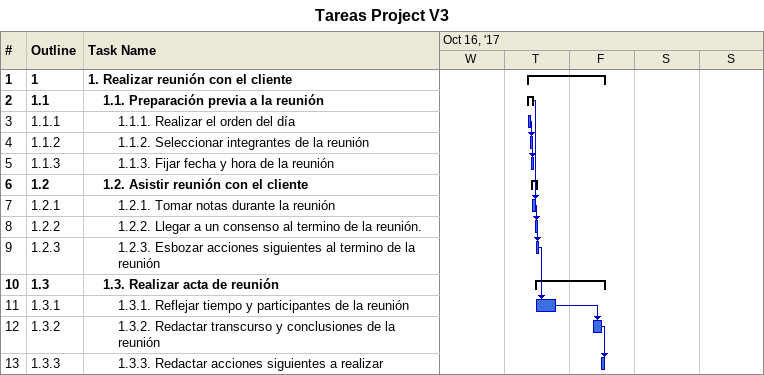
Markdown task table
Tareas Project V3

| ID | WBS | Task | Start | Finish | Predecessors |
|---|---|---|---|---|---|
| 1 | 1 | **1. Realizar reunión con el cliente** | 2017-10-19 | 2017-10-20 |  |
| 2 | 1.1 | **1.1. Preparación previa a la reunión** | 2017-10-19 | 2017-10-19 |  |
| 3 | 1.1.1 | 1.1.1. Realizar el orden del día | 2017-10-19 | 2017-10-19 |  |
| 4 | 1.1.2 | 1.1.2. Seleccionar integrantes de la reunión | 2017-10-19 | 2017-10-19 | 3 |
| 5 | 1.1.3 | 1.1.3. Fijar fecha y hora de la reunión | 2017-10-19 | 2017-10-19 | 4 |
| 6 | 1.2 | **1.2. Asistir reunión con el cliente** | 2017-10-19 | 2017-10-19 |  |
| 7 | 1.2.1 | 1.2.1. Tomar notas durante la reunión | 2017-10-19 | 2017-10-19 | 2 |
| 8 | 1.2.2 | 1.2.2. Llegar a un consenso al termino de la reunión. | 2017-10-19 | 2017-10-19 | 7 |
| 9 | 1.2.3 | 1.2.3. Esbozar acciones siguientes al termino de la reunión | 2017-10-19 | 2017-10-19 | 8 |
| 10 | 1.3 | **1.3. Realizar acta de reunión** | 2017-10-19 | 2017-10-20 |  |
| 11 | 1.3.1 | 1.3.1. Reflejar tiempo y participantes de la reunión | 2017-10-19 | 2017-10-19 | 9 |
| 12 | 1.3.2 | 1.3.2. Redactar transcurso y conclusiones de la reunión | 2017-10-20 | 2017-10-20 | 11 |
| 13 | 1.3.3 | 1.3.3. Redactar acciones siguientes a realizar | 2017-10-20 | 2017-10-20 | 12 |
